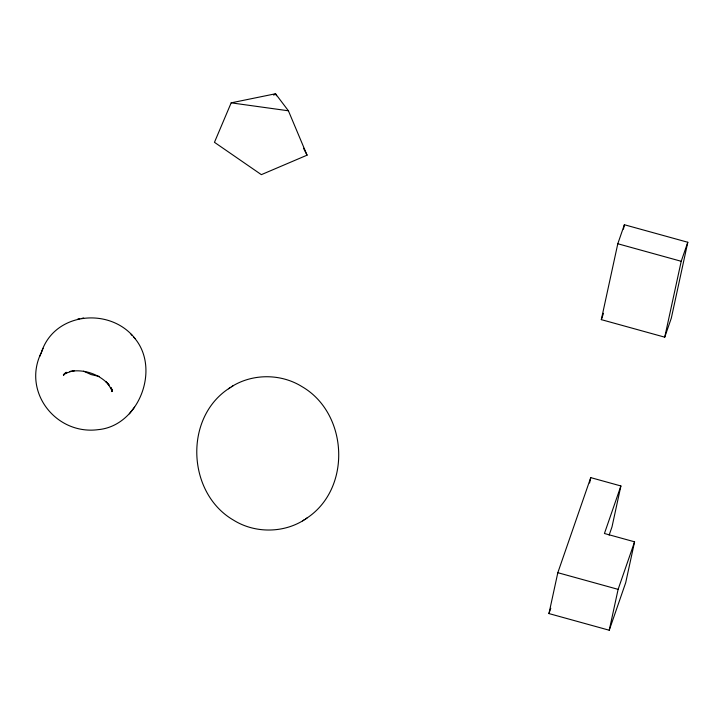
<?xml version="1.0" encoding="UTF-8"?>
<svg xmlns="http://www.w3.org/2000/svg" width="724" height="724" viewBox="0 0 724 724"><rect width="100%" height="100%" fill="white"/><g stroke="black" fill="none" stroke-linecap="round" stroke-linejoin="round"><path stroke-width="1.09" d="M111.885 389.431L111.849 391.603L111.822 389.711M601.318 319.637L617.798 243.753L624.387 224.739L687.8 242.259L671.311 318.153L664.732 337.167L601.318 319.637L603.508 313.302M623.436 229.137L624.387 224.739M620.893 485.958L604.431 533.498L634.577 541.824L625.699 582.702L609.237 630.233L548.946 613.572L557.824 572.693L590.748 477.623L620.893 485.958L612.015 526.837L609.146 535.099M589.58 483.008L590.748 477.623M664.732 337.167L681.212 261.283L687.8 242.259M609.237 630.233L618.115 589.363L634.577 541.824M41.196 352.823C21.973 391.91 56.164 435.332 98.265 429.64C139.397 425.875 161.108 367.584 133.768 337.176M548.946 613.572L550.774 608.287M41.576 351.954C54.608 311.944 110.428 306.849 135.044 338.57M39.702 356.47L43.06 348.325M231.173 102.844L214.458 142.311L261.355 174.656L307.067 155.171L288.405 110.79L275.518 93.767L231.173 102.844L288.405 110.79M64.834 373.503L63.513 375.231L66.065 372.326L63.359 374.878L66.988 372.344L64.463 373.828L71.54 371.258L69.649 371.575L74.165 370.815L72.509 371.086C85.025 369.647 98.102 374.145 107.116 382.942L106.003 381.72L109.089 385.077L107.813 383.684L111.849 390.055L110.799 387.34L112.111 391.458L111.695 388.707M129.343 413.838L131.849 410.617M131.967 410.49L134.546 407.169M273.744 95.17L275.518 93.767L276.532 95.749M228.485 388.752C183.57 418.626 187.398 493.46 233.49 520.122C255.617 533.977 285.754 533.317 307.012 518.013C351.936 488.139 348.099 413.304 302.017 386.643C279.88 372.788 249.753 373.448 228.485 388.752L230.078 387.729M231.454 386.86L232.974 385.883M302.532 520.882L304.044 519.913M305.428 519.036L307.012 518.013M77.893 319.003L79.785 318.687M82.029 318.298L83.694 318.026M99.541 376.525L91.134 374.579L83.577 371.177M617.798 243.753L681.212 261.283M557.824 572.693L618.115 589.363M131.071 334.253L132.193 335.474M303.501 148.239L307.067 155.171"/></g></svg>
